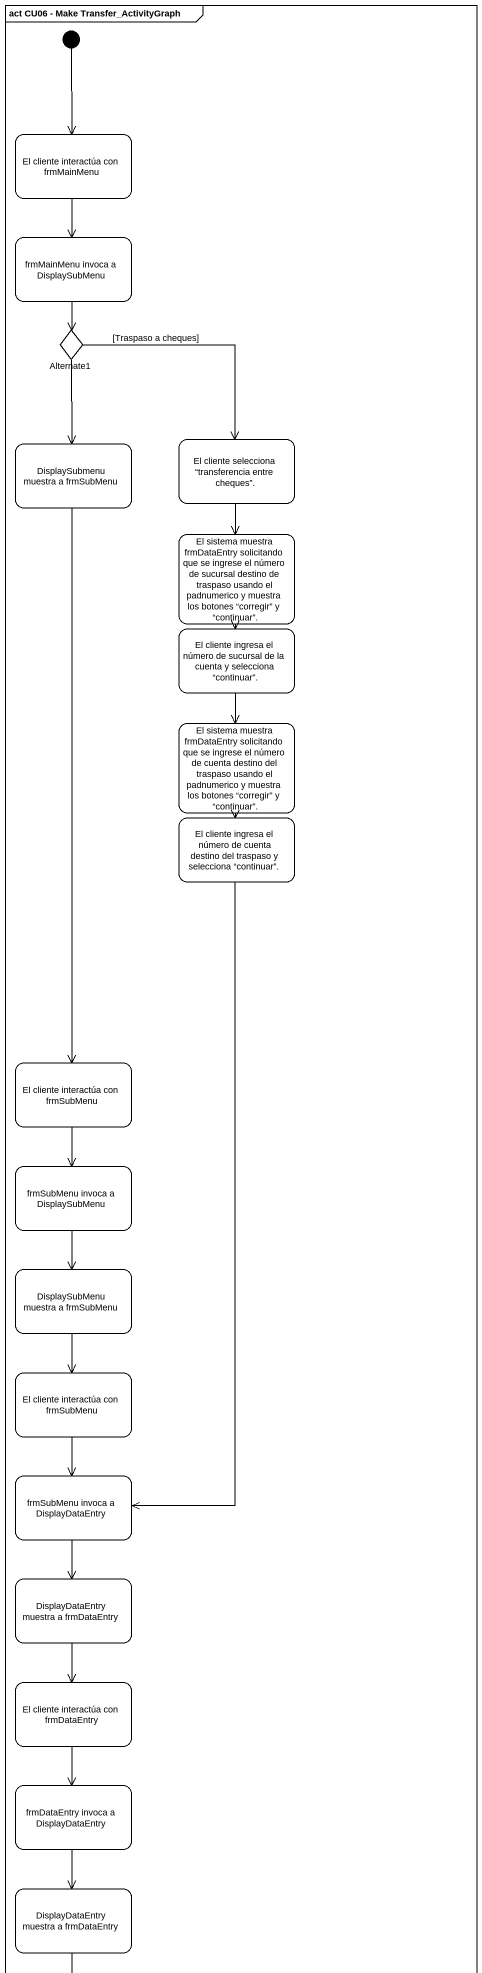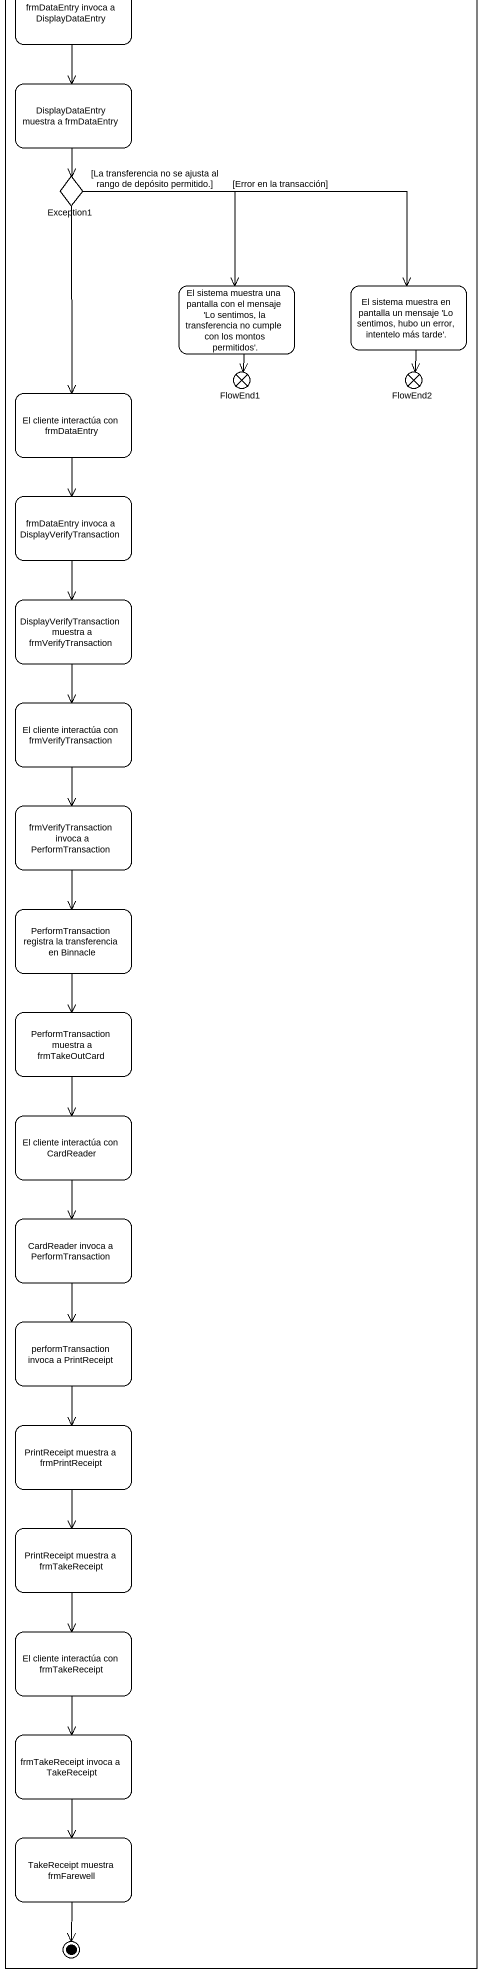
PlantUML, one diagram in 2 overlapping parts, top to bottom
@startuml
mainframe act CU06 - Make Transfer_ActivityGraph
hide empty description
state "El cliente interactúa con frmMainMenu" as El_cliente_interactúa_con
state "frmMainMenu invoca a DisplaySubMenu" as frmMainMenu_invoca_a
state Alternate1 <<choice>>
state "DisplaySubmenu muestra a frmSubMenu" as DisplaySubmenu_muestra_a
state "El cliente selecciona “transferencia entre cheques”." as El_cliente_selecciona
state "El sistema muestra frmDataEntry solicitando que se ingrese el número de sucursal destino de traspaso usando el padnumerico y muestra los botones “corregir” y “continuar”." as El_sistema_muestra
state "El cliente ingresa el número de sucursal de la cuenta y selecciona “continuar”." as El_cliente_ingresa_el
state "El sistema muestra frmDataEntry solicitando que se ingrese el número de cuenta destino del traspaso usando el padnumerico y muestra los botones “corregir” y “continuar”." as El_sistema_muestra_2
state "El cliente ingresa el número de cuenta destino del traspaso y selecciona “continuar”." as El_cliente_ingresa_el_2
state "El cliente interactúa con frmSubMenu" as El_cliente_interactúa_con_2
state "frmSubMenu invoca a DisplaySubMenu" as frmSubMenu_invoca_a
state "DisplaySubMenu muestra a frmSubMenu" as DisplaySubMenu_muestra_a
state "El cliente interactúa con frmSubMenu" as El_cliente_interactúa_con_3
state "frmSubMenu invoca a DisplayDataEntry" as frmSubMenu_invoca_a_2
state "DisplayDataEntry muestra a frmDataEntry" as DisplayDataEntry_muestra_a
state "El cliente interactúa con frmDataEntry" as El_cliente_interactúa_con_4
state "frmDataEntry invoca a DisplayDataEntry" as frmDataEntry_invoca_a
state "DisplayDataEntry muestra a frmDataEntry" as DisplayDataEntry_muestra_a_2
state Exception1 <<choice>>
state "El sistema muestra una pantalla con el mensaje 'Lo sentimos, la transferencia no cumple con los montos permitidos'." as El_sistema_muestra_una
state "El sistema muestra en pantalla un mensaje 'Lo sentimos, hubo un error, intentelo más tarde'." as El_sistema_muestra_en
state "El cliente interactúa con frmDataEntry" as El_cliente_interactúa_con_5
state FlowEnd1 <<end>>
state FlowEnd2 <<end>>
state "frmDataEntry invoca a DisplayVerifyTransaction" as frmDataEntry_invoca_a_2
state "DisplayVerifyTransaction muestra a frmVerifyTransaction" as DisplayVerifyTransaction
state "El cliente interactúa con frmVerifyTransaction" as El_cliente_interactúa_con_6
state "frmVerifyTransaction invoca a PerformTransaction" as frmVerifyTransaction_invoca
state "PerformTransaction registra la transferencia en Binnacle" as PerformTransaction_registra
state "PerformTransaction muestra a frmTakeOutCard" as PerformTransaction_muestra
state "El cliente interactúa con CardReader" as El_cliente_interactúa_con_7
state "CardReader invoca a PerformTransaction" as CardReader_invoca_a
state "performTransaction invoca a PrintReceipt" as performTransaction_invoca_a
state "PrintReceipt muestra a frmPrintReceipt" as PrintReceipt_muestra_a
state "PrintReceipt muestra a frmTakeReceipt" as PrintReceipt_muestra_a_2
state "El cliente interactúa con frmTakeReceipt" as El_cliente_interactúa_con_8
state "frmTakeReceipt invoca a TakeReceipt" as frmTakeReceipt_invoca_a
state "TakeReceipt muestra frmFarewell" as TakeReceipt_muestra
[*] --> El_cliente_interactúa_con
El_cliente_interactúa_con --> frmMainMenu_invoca_a
frmMainMenu_invoca_a --> Alternate1
Alternate1 --> DisplaySubmenu_muestra_a
Alternate1 --> El_cliente_selecciona : [Traspaso a cheques]
DisplaySubmenu_muestra_a --> El_cliente_interactúa_con_2
El_cliente_selecciona --> El_sistema_muestra
El_sistema_muestra --> El_cliente_ingresa_el
El_cliente_ingresa_el --> El_sistema_muestra_2
El_sistema_muestra_2 --> El_cliente_ingresa_el_2
El_cliente_ingresa_el_2 --> frmSubMenu_invoca_a_2
El_cliente_interactúa_con_2 --> frmSubMenu_invoca_a
frmSubMenu_invoca_a --> DisplaySubMenu_muestra_a
DisplaySubMenu_muestra_a --> El_cliente_interactúa_con_3
El_cliente_interactúa_con_3 --> frmSubMenu_invoca_a_2
frmSubMenu_invoca_a_2 --> DisplayDataEntry_muestra_a
DisplayDataEntry_muestra_a --> El_cliente_interactúa_con_4
El_cliente_interactúa_con_4 --> frmDataEntry_invoca_a
frmDataEntry_invoca_a --> DisplayDataEntry_muestra_a_2
DisplayDataEntry_muestra_a_2 --> Exception1
Exception1 --> El_sistema_muestra_una : [La transferencia no se ajusta al rango de depósito permitido.]
Exception1 -right-> El_sistema_muestra_en : [Error en la transacción]
Exception1 --> El_cliente_interactúa_con_5
El_sistema_muestra_una --> FlowEnd1
El_sistema_muestra_en --> FlowEnd2
El_cliente_interactúa_con_5 --> frmDataEntry_invoca_a_2
frmDataEntry_invoca_a_2 --> DisplayVerifyTransaction
DisplayVerifyTransaction --> El_cliente_interactúa_con_6
El_cliente_interactúa_con_6 --> frmVerifyTransaction_invoca
frmVerifyTransaction_invoca --> PerformTransaction_registra
PerformTransaction_registra --> PerformTransaction_muestra
PerformTransaction_muestra --> El_cliente_interactúa_con_7
El_cliente_interactúa_con_7 --> CardReader_invoca_a
CardReader_invoca_a --> performTransaction_invoca_a
performTransaction_invoca_a --> PrintReceipt_muestra_a
PrintReceipt_muestra_a --> PrintReceipt_muestra_a_2
PrintReceipt_muestra_a_2 --> El_cliente_interactúa_con_8
El_cliente_interactúa_con_8 --> frmTakeReceipt_invoca_a
frmTakeReceipt_invoca_a --> TakeReceipt_muestra
TakeReceipt_muestra --> [*]
@enduml
